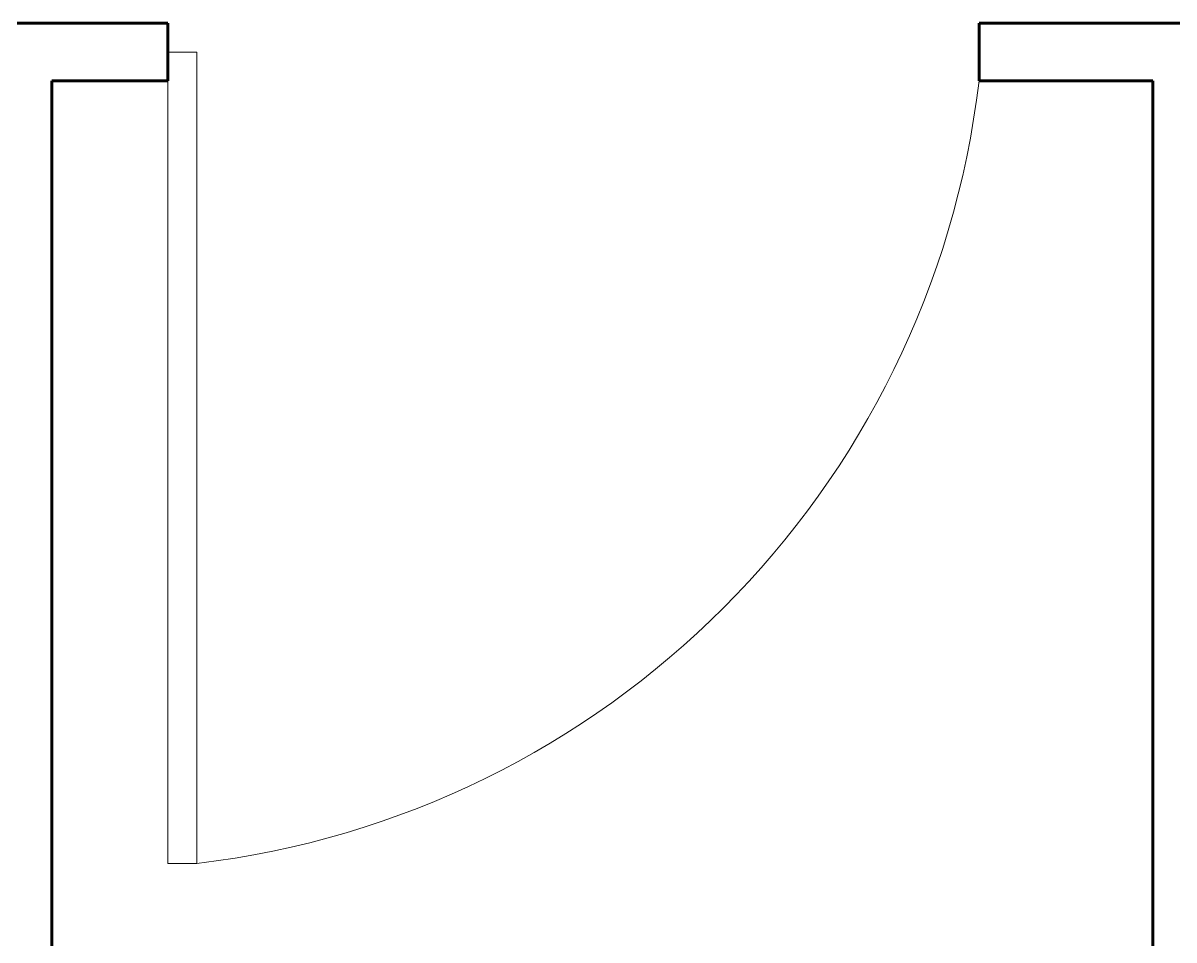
# Model space of a CAD drawing. Header units: millimetres. Extents: x 72 to 2370, y -203 to 794.
# Drawn here: x 1756.624 to 1757.617, y 386.689 to 387.48 of the extents above; entities that cross this region are included whole.
import ezdxf

# ---------------------------------------------------------------- set-up
doc = ezdxf.new("R2010")
doc.units = ezdxf.units.MM
doc.layers.add('envolvente', color=164, linetype='Continuous', lineweight=60)
doc.layers.add('puertas', color=15, linetype='Continuous', lineweight=9)

msp = doc.modelspace()

# ---------------------------------------------------------------- linework, layer by layer
at = {"layer": 'envolvente'}
for p, q in [((1756.74887, 387.48009), (1756.39887, 387.48009)), ((1756.74887, 387.43009), (1756.74887, 387.48009)), ((1757.74887, 387.48009), (1757.44887, 387.48009)), ((1757.44887, 387.43009), (1757.44887, 387.48009)), ((1756.64887, 387.43009), (1756.64887, 385.88009)), ((1756.74887, 387.43009), (1756.64887, 387.43009)), ((1757.59887, 387.43009), (1757.44887, 387.43009)), ((1757.59887, 387.43009), (1757.59887, 385.88009))]:
    msp.add_line(p, q, dxfattribs=at)
at = {"layer": 'puertas'}
msp.add_lwpolyline([(1756.74887, 387.45509), (1756.74887, 386.75509), (1756.77387, 386.75509), (1756.77387, 387.45509)], close=True, dxfattribs=at)
msp.add_arc((1756.68299, 387.52097), 0.77126, 276.7674, 353.2326, dxfattribs=at)

doc.saveas('drawing.dxf')
